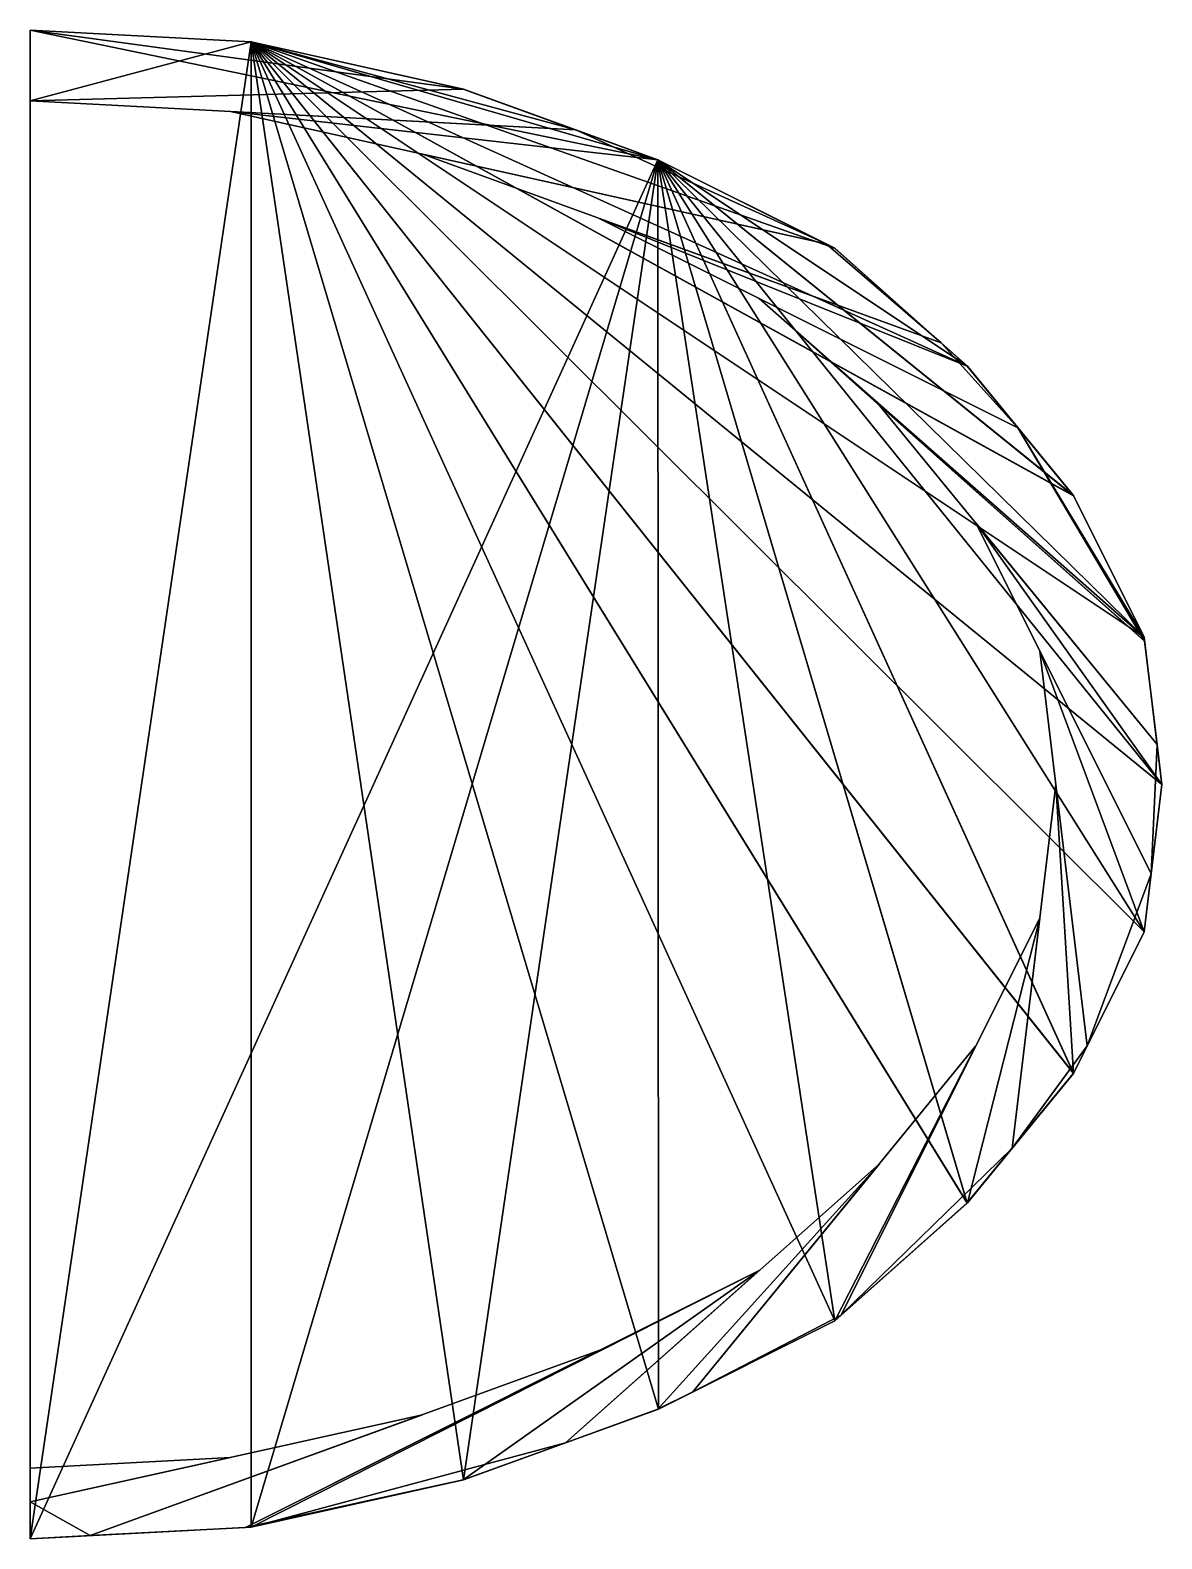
# Model space of a CAD drawing. Extents: x -32 to 64, y -160 to -32.
import ezdxf

# ---------------------------------------------------------------- set-up
doc = ezdxf.new("R2010")
doc.units = 0

msp = doc.modelspace()

# ---------------------------------------------------------------- meshes
at = {"layer": 'OBJECT000', "color": 50}
mesh = msp.add_polyface(dxfattribs=at)
corners = [(36.245201, -50.498005, -160), (21.241192, -43, -160), (4.743168, -37, -160), (-13.254689, -33, -160), (-32, -32, -160), (-32, -160, -160), (-13.249892, -159, -160), (4.746858, -155, -160), (21.29063, -148.985672, -160), (36.247639, -141.503357, -160), (47.494759, -131.507309, -160), (56.497562, -120.503487, -160), (62.5, -108.499008, -160), (64, -96, -160), (62.500618, -83.504242, -160), (56.495277, -71.493744, -160), (47.503586, -60.504852, -160), (-13.254771, -33, -154), (-32, -32, -154), (4.741502, -37, -154), (21.244946, -43, -154), (36.241959, -50.495136, -154), (47.50877, -60.511189, -154), (56.498219, -71.499672, -154), (62.500618, -83.504257, -154), (64, -96, -154), (62.500202, -108.498619, -154), (56.494286, -120.507484, -154), (47.497143, -131.505203, -154), (36.252285, -141.501038, -154), (21.287882, -148.986664, -154), (4.748222, -155, -154), (-13.253371, -159, -154), (-32, -160, -154)]
mesh.append_faces([[corners[k] for k in face] for face in [(1, 16, 0), (3, 18, 4), (3, 19, 17), (2, 20, 19), (1, 21, 20), (0, 22, 21), (16, 23, 22), (15, 24, 23), (14, 25, 24), (13, 26, 25), (12, 27, 26), (11, 28, 27), (10, 29, 28), (9, 30, 29), (8, 31, 30), (7, 32, 31), (6, 33, 32), (17, 33, 18), (5, 18, 33)]], dxfattribs={"vtx0": -1})
mesh.append_faces([[corners[k] for k in face] for face in [(1, 3, 4), (1, 4, 5), (1, 5, 6), (1, 6, 7), (1, 7, 8), (1, 8, 9), (1, 9, 10), (1, 10, 11), (1, 11, 12), (1, 12, 13), (1, 13, 14), (1, 14, 15), (1, 15, 16), (17, 20, 21), (17, 21, 22), (17, 22, 23), (17, 23, 24), (17, 24, 25), (17, 25, 26), (17, 26, 27), (17, 27, 28), (17, 28, 29), (17, 29, 30), (17, 30, 31), (17, 31, 32), (17, 32, 33)]], dxfattribs={"vtx0": -1, "vtx2": -1})
mesh.append_faces([[corners[k] for k in face] for face in [(1, 2, 3), (3, 17, 18), (3, 2, 19), (2, 1, 20), (1, 0, 21), (0, 16, 22), (16, 15, 23), (15, 14, 24), (14, 13, 25), (13, 12, 26), (12, 11, 27), (11, 10, 28), (10, 9, 29), (9, 8, 30), (8, 7, 31), (7, 6, 32), (6, 5, 33), (17, 19, 20), (5, 4, 18)]], dxfattribs={"vtx2": -1})
at = {"layer": 'OBJECT001', "color": 50}
mesh = msp.add_polyface(dxfattribs=at)
corners = [(-32, -32, -32), (-13.254689, -33, -32), (4.743168, -37, -32), (21.241192, -43, -32), (36.245201, -50.498005, -32), (47.503586, -60.504852, -32), (56.495243, -71.493713, -32), (62.500641, -83.504295, -32), (64, -96, -32), (62.5, -108.499023, -32), (56.497585, -120.503456, -32), (47.494743, -131.507324, -32), (36.24762, -141.503357, -32), (21.290558, -148.985687, -32), (4.746885, -155, -32), (-13.249855, -159, -32), (-32, -160, -32), (-32, -32, -38), (-13.254771, -33, -38), (4.741502, -37, -38), (21.244946, -43, -38), (36.241959, -50.495136, -38), (47.50877, -60.511189, -38), (56.498207, -71.499634, -38), (62.500618, -83.504257, -38), (64, -96, -38), (62.500202, -108.498596, -38), (56.494308, -120.507454, -38), (47.497143, -131.505203, -38), (36.252213, -141.501068, -38), (21.287882, -148.986664, -38), (4.748222, -155, -38), (-13.253371, -159, -38), (-32, -160, -38)]
mesh.append_faces([[corners[k] for k in face] for face in [(1, 16, 0), (18, 0, 17), (2, 18, 19), (3, 19, 20), (4, 20, 21), (5, 21, 22), (6, 22, 23), (7, 23, 24), (8, 24, 25), (9, 25, 26), (10, 26, 27), (11, 27, 28), (12, 28, 29), (13, 29, 30), (14, 30, 31), (15, 31, 32), (15, 33, 16), (20, 22, 21), (0, 33, 17)]], dxfattribs={"vtx0": -1})
mesh.append_faces([[corners[k] for k in face] for face in [(1, 3, 4), (1, 4, 5), (1, 5, 6), (1, 6, 7), (1, 7, 8), (1, 8, 9), (1, 9, 10), (1, 10, 11), (1, 11, 12), (1, 12, 13), (1, 13, 14), (1, 14, 15), (1, 15, 16), (20, 18, 17), (20, 17, 33), (20, 33, 32), (20, 32, 31), (20, 31, 30), (20, 30, 29), (20, 29, 28), (20, 28, 27), (20, 27, 26), (20, 26, 25), (20, 25, 24), (20, 24, 23), (20, 23, 22)]], dxfattribs={"vtx0": -1, "vtx2": -1})
mesh.append_faces([[corners[k] for k in face] for face in [(1, 2, 3), (18, 1, 0), (2, 1, 18), (3, 2, 19), (4, 3, 20), (5, 4, 21), (6, 5, 22), (7, 6, 23), (8, 7, 24), (9, 8, 25), (10, 9, 26), (11, 10, 27), (12, 11, 28), (13, 12, 29), (14, 13, 30), (15, 14, 31), (15, 32, 33), (20, 19, 18), (0, 16, 33)]], dxfattribs={"vtx2": -1})
at = {"layer": 'OBJECT002', "color": 50}
mesh = msp.add_polyface(dxfattribs=at)
corners = [(-32, -32, -154), (-13.254771, -33, -154), (-13.254771, -33, -38), (-32, -32, -38), (4.747636, -37, -154), (4.747636, -37, -38), (14.290763, -40.46904, -154), (14.290763, -40.46904, -38), (-32, -38, -154), (-32, -38, -38)]
mesh.append_faces([[corners[k] for k in face] for face in [(1, 3, 0), (1, 5, 2), (4, 7, 5), (4, 8, 6), (2, 9, 3), (6, 9, 7), (0, 9, 8)]], dxfattribs={"vtx0": -1})
mesh.append_faces([[corners[k] for k in face] for face in [(4, 0, 8), (2, 7, 9)]], dxfattribs={"vtx0": -1, "vtx2": -1})
mesh.append_faces([[corners[k] for k in face] for face in [(1, 2, 3), (1, 4, 5), (4, 6, 7), (4, 1, 0), (2, 5, 7), (6, 8, 9), (0, 3, 9)]], dxfattribs={"vtx2": -1})
at = {"layer": 'OBJECT003', "color": 50}
mesh = msp.add_polyface(dxfattribs=at)
corners = [(14.291788, -40.468964, -154), (21.240002, -43, -154), (21.240002, -43, -38), (14.291788, -40.468964, -38), (35.513512, -50.133469, -154), (35.513512, -50.133469, -38), (-15.011229, -38.905823, -154), (-15.011229, -38.905823, -38)]
mesh.append_faces([[corners[k] for k in face] for face in [(1, 3, 0), (1, 5, 2), (1, 6, 4), (3, 5, 7), (0, 7, 6), (4, 7, 5)]], dxfattribs={"vtx0": -1})
mesh.append_faces([[corners[k] for k in face] for face in [(1, 2, 3), (1, 4, 5), (1, 0, 6), (3, 2, 5), (0, 3, 7), (4, 6, 7)]], dxfattribs={"vtx2": -1})
at = {"layer": 'OBJECT004', "color": 50}
mesh = msp.add_polyface(dxfattribs=at)
corners = [(35.51593, -50.13327, -154), (36.251644, -50.500935, -154), (36.251644, -50.500935, -38), (35.51593, -50.13327, -38), (45.272045, -58.519592, -154), (45.272045, -58.519592, -38), (1.300246, -42.529648, -154), (1.300246, -42.529648, -38)]
mesh.append_faces([[corners[k] for k in face] for face in [(1, 3, 0), (1, 5, 2), (0, 4, 1), (3, 5, 7), (0, 7, 6), (4, 7, 5)]], dxfattribs={"vtx0": -1})
mesh.append_faces([[corners[k] for k in face] for face in [(1, 2, 3), (1, 4, 5), (0, 6, 4), (3, 2, 5), (0, 3, 7), (4, 6, 7)]], dxfattribs={"vtx2": -1})
at = {"layer": 'OBJECT005', "color": 50}
mesh = msp.add_polyface(dxfattribs=at)
corners = [(45.270889, -58.519062, -154), (47.49683, -60.496613, -154), (47.49683, -60.496613, -38), (45.270889, -58.519062, -38), (51.780182, -65.729492, -154), (51.780182, -65.729492, -38), (16.256712, -47.967365, -154), (16.256676, -47.967346, -38)]
mesh.append_faces([[corners[k] for k in face] for face in [(1, 3, 0), (1, 5, 2), (1, 6, 4), (3, 5, 7), (0, 7, 6), (4, 7, 5)]], dxfattribs={"vtx0": -1})
mesh.append_faces([[corners[k] for k in face] for face in [(1, 2, 3), (1, 4, 5), (1, 0, 6), (3, 2, 5), (0, 3, 7), (4, 6, 7)]], dxfattribs={"vtx2": -1})
at = {"layer": 'OBJECT006', "color": 50}
mesh = msp.add_polyface(dxfattribs=at)
corners = [(51.781902, -65.731354, -154), (56.497726, -71.497826, -154), (56.497726, -71.497826, -38), (51.781902, -65.731354, -38), (62.500515, -83.504295, -154), (62.500515, -83.504295, -38), (62.538795, -83.825356, -154), (62.538795, -83.825356, -38), (29.840282, -54.759735, -154), (29.8403, -54.75975, -38)]
mesh.append_faces([[corners[k] for k in face] for face in [(1, 3, 0), (1, 5, 2), (4, 7, 5), (4, 8, 6), (3, 7, 9), (0, 9, 8), (6, 9, 7)]], dxfattribs={"vtx0": -1})
mesh.append_faces([[corners[k] for k in face] for face in [(4, 0, 8), (3, 5, 7)]], dxfattribs={"vtx0": -1, "vtx2": -1})
mesh.append_faces([[corners[k] for k in face] for face in [(1, 2, 3), (1, 4, 5), (4, 6, 7), (4, 1, 0), (3, 2, 5), (0, 3, 9), (6, 8, 9)]], dxfattribs={"vtx2": -1})
at = {"layer": 'OBJECT007', "color": 50}
mesh = msp.add_polyface(dxfattribs=at)
corners = [(62.538692, -83.822678, -154), (63.593449, -92.606308, -154), (63.593449, -92.606308, -38), (62.538692, -83.822678, -38), (40.062073, -63.845398, -154), (40.062073, -63.845398, -38)]
mesh.append_faces([[corners[k] for k in face] for face in [(0, 4, 1), (3, 2, 5)]])
mesh.append_faces([[corners[k] for k in face] for face in [(1, 3, 0), (0, 5, 4), (1, 5, 2)]], dxfattribs={"vtx0": -1})
mesh.append_faces([[corners[k] for k in face] for face in [(1, 2, 3), (0, 3, 5), (1, 4, 5)]], dxfattribs={"vtx2": -1})
at = {"layer": 'OBJECT008', "color": 50}
mesh = msp.add_polyface(dxfattribs=at)
corners = [(63.593338, -92.609177, -154), (64, -96, -154), (64, -96, -38), (63.593338, -92.609177, -38), (63.09174, -103.574303, -154), (63.09174, -103.574303, -38), (48.208363, -73.806885, -154), (48.208363, -73.806885, -38)]
mesh.append_faces([[corners[k] for k in face] for face in [(1, 3, 0), (1, 5, 2), (1, 6, 4), (3, 5, 7), (0, 7, 6), (4, 7, 5)]], dxfattribs={"vtx0": -1})
mesh.append_faces([[corners[k] for k in face] for face in [(1, 2, 3), (1, 4, 5), (1, 0, 6), (3, 2, 5), (0, 3, 7), (4, 6, 7)]], dxfattribs={"vtx2": -1})
at = {"layer": 'OBJECT009', "color": 50}
mesh = msp.add_polyface(dxfattribs=at)
corners = [(63.091503, -103.575829, -154), (62.500179, -108.501511, -154), (62.500179, -108.501511, -38), (63.091503, -103.575829, -38), (57.661564, -118.176682, -154), (57.661564, -118.176682, -38), (53.640881, -84.676964, -154), (53.640881, -84.676964, -38)]
mesh.append_faces([[corners[k] for k in face] for face in [(1, 3, 0), (1, 5, 2), (1, 6, 4), (3, 5, 7), (0, 7, 6), (4, 7, 5)]], dxfattribs={"vtx0": -1})
mesh.append_faces([[corners[k] for k in face] for face in [(1, 2, 3), (1, 4, 5), (1, 0, 6), (3, 2, 5), (0, 3, 7), (4, 6, 7)]], dxfattribs={"vtx2": -1})
at = {"layer": 'OBJECT010', "color": 50}
mesh = msp.add_polyface(dxfattribs=at)
corners = [(57.661549, -118.176537, -154), (56.499886, -120.499062, -154), (56.499886, -120.499062, -38), (57.661549, -118.176537, -38), (51.296761, -126.859337, -154), (51.296761, -126.859337, -38), (55, -96, -154), (55, -96, -38)]
mesh.append_faces([[corners[k] for k in face] for face in [(1, 3, 0), (1, 5, 2), (1, 6, 4), (3, 5, 7), (0, 7, 6), (4, 7, 5)]], dxfattribs={"vtx0": -1})
mesh.append_faces([[corners[k] for k in face] for face in [(1, 2, 3), (1, 4, 5), (1, 0, 6), (3, 2, 5), (0, 3, 7), (4, 6, 7)]], dxfattribs={"vtx2": -1})
at = {"layer": 'OBJECT011', "color": 50}
mesh = msp.add_polyface(dxfattribs=at)
corners = [(51.296562, -126.859848, -154), (47.509975, -131.489227, -154), (47.509975, -131.489227, -38), (51.296562, -126.859848, -38), (36.801624, -141, -154), (36.801624, -141, -38), (53.640385, -107.329041, -154), (53.640385, -107.329041, -38)]
mesh.append_faces([[corners[k] for k in face] for face in [(1, 3, 0), (1, 5, 2), (1, 6, 4), (3, 5, 7), (0, 7, 6), (4, 7, 5)]], dxfattribs={"vtx0": -1})
mesh.append_faces([[corners[k] for k in face] for face in [(1, 2, 3), (1, 4, 5), (1, 0, 6), (3, 2, 5), (0, 3, 7), (4, 6, 7)]], dxfattribs={"vtx2": -1})
at = {"layer": 'OBJECT012', "color": 50}
mesh = msp.add_polyface(dxfattribs=at)
corners = [(36.793472, -141.023865, -154), (36.260365, -141.495651, -154), (36.260365, -141.495651, -38), (36.793472, -141.023865, -38), (24.216417, -147.518921, -154), (24.216417, -147.518921, -38), (48.204407, -118.203041, -154), (48.204407, -118.203041, -38)]
mesh.append_faces([[corners[k] for k in face] for face in [(1, 3, 0), (1, 5, 2), (1, 6, 4), (3, 5, 7), (0, 7, 6), (4, 7, 5)]], dxfattribs={"vtx0": -1})
mesh.append_faces([[corners[k] for k in face] for face in [(1, 2, 3), (1, 4, 5), (1, 0, 6), (3, 2, 5), (0, 3, 7), (4, 6, 7)]], dxfattribs={"vtx2": -1})
at = {"layer": 'OBJECT013', "color": 50}
mesh = msp.add_polyface(dxfattribs=at)
corners = [(24.220116, -147.515381, -154), (21.236778, -149, -154), (21.236778, -149, -38), (24.220116, -147.515381, -38), (13.41118, -151.850342, -154), (13.41118, -151.850342, -38), (40.045353, -128.173233, -154), (40.045353, -128.173233, -38)]
mesh.append_faces([[corners[k] for k in face] for face in [(1, 3, 0), (1, 5, 2), (1, 6, 4), (2, 7, 3), (0, 7, 6), (4, 7, 5)]], dxfattribs={"vtx0": -1})
mesh.append_faces([[corners[k] for k in face] for face in [(1, 2, 3), (1, 4, 5), (1, 0, 6), (2, 5, 7), (0, 3, 7), (4, 6, 7)]], dxfattribs={"vtx2": -1})
at = {"layer": 'OBJECT014', "color": 50}
mesh = msp.add_polyface(dxfattribs=at)
corners = [(13.409678, -151.850464, -154), (4.738573, -155, -154), (4.738573, -155, -38), (13.409678, -151.850464, -38), (-13.247127, -159, -154), (-13.247127, -159, -38), (-13.732704, -159.026169, -154), (-13.732704, -159.026169, -38), (29.85548, -137.232651, -154), (29.855461, -137.232666, -38)]
mesh.append_faces([[corners[k] for k in face] for face in [(1, 3, 0), (1, 5, 2), (4, 7, 5), (4, 8, 6), (2, 9, 3), (0, 9, 8), (6, 9, 7)]], dxfattribs={"vtx0": -1})
mesh.append_faces([[corners[k] for k in face] for face in [(4, 0, 8), (2, 7, 9)]], dxfattribs={"vtx0": -1, "vtx2": -1})
mesh.append_faces([[corners[k] for k in face] for face in [(1, 2, 3), (1, 4, 5), (4, 6, 7), (4, 1, 0), (2, 5, 7), (0, 3, 9), (6, 8, 9)]], dxfattribs={"vtx2": -1})
at = {"layer": 'OBJECT015', "color": 50}
mesh = msp.add_polyface(dxfattribs=at)
corners = [(-13.731752, -159.026367, -154), (-26.913954, -159.72934, -154), (-26.913954, -159.72934, -38), (-13.731752, -159.026367, -38), (16.250763, -144.033737, -154), (16.250763, -144.033737, -38)]
mesh.append_faces([[corners[k] for k in face] for face in [(0, 4, 1), (3, 2, 5)]])
mesh.append_faces([[corners[k] for k in face] for face in [(1, 3, 0), (0, 5, 4), (1, 5, 2)]], dxfattribs={"vtx0": -1})
mesh.append_faces([[corners[k] for k in face] for face in [(1, 2, 3), (0, 3, 5), (1, 4, 5)]], dxfattribs={"vtx2": -1})
at = {"layer": 'OBJECT016', "color": 50}
mesh = msp.add_polyface(dxfattribs=at)
corners = [(-26.914879, -159.729126, -154), (-32, -160, -154), (-32, -160, -38), (-26.914879, -159.729126, -38), (1.291658, -149.472046, -154), (-32, -156.869995, -154), (1.291658, -149.472046, -38), (-32, -156.869995, -38)]
mesh.append_faces([[corners[k] for k in face] for face in [(1, 3, 0), (0, 5, 1), (3, 7, 6), (0, 6, 4), (4, 7, 5), (1, 7, 2)]], dxfattribs={"vtx0": -1})
mesh.append_faces([[corners[k] for k in face] for face in [(1, 2, 3), (0, 4, 5), (3, 2, 7), (0, 3, 6), (4, 6, 7), (1, 5, 7)]], dxfattribs={"vtx2": -1})
at = {"layer": 'OBJECT017', "color": 50}
mesh = msp.add_polyface(dxfattribs=at)
corners = [(-32, -156.869308, -154), (-15.007174, -153.09407, -154), (-32, -154, -154), (-15.007174, -153.09407, -38), (-32, -156.869308, -38), (-32, -154, -38)]
mesh.append_faces([[corners[k] for k in face] for face in [(1, 2, 0), (4, 5, 3)]])
mesh.append_faces([[corners[k] for k in face] for face in [(0, 3, 1), (1, 5, 2), (2, 4, 0)]], dxfattribs={"vtx0": -1})
mesh.append_faces([[corners[k] for k in face] for face in [(0, 4, 3), (1, 3, 5), (2, 5, 4)]], dxfattribs={"vtx2": -1})

doc.saveas('drawing.dxf')
